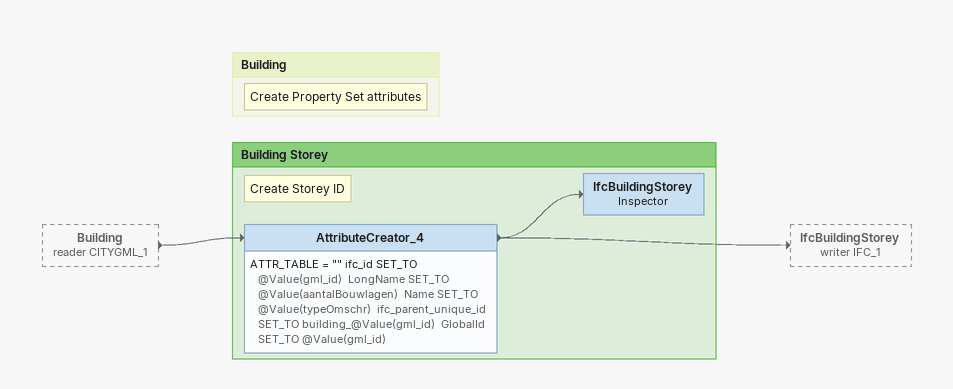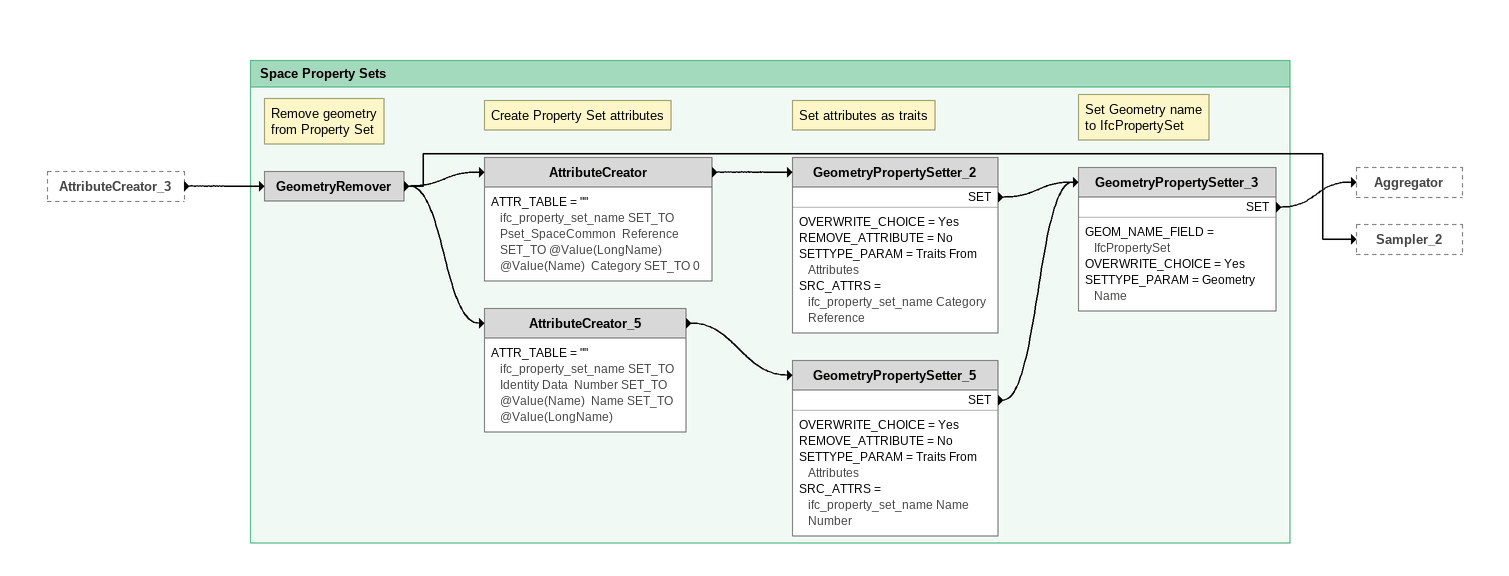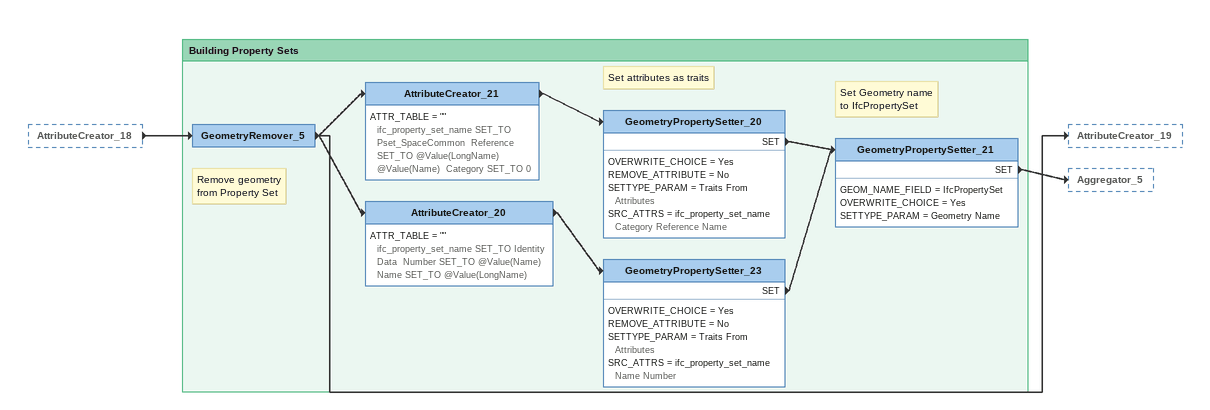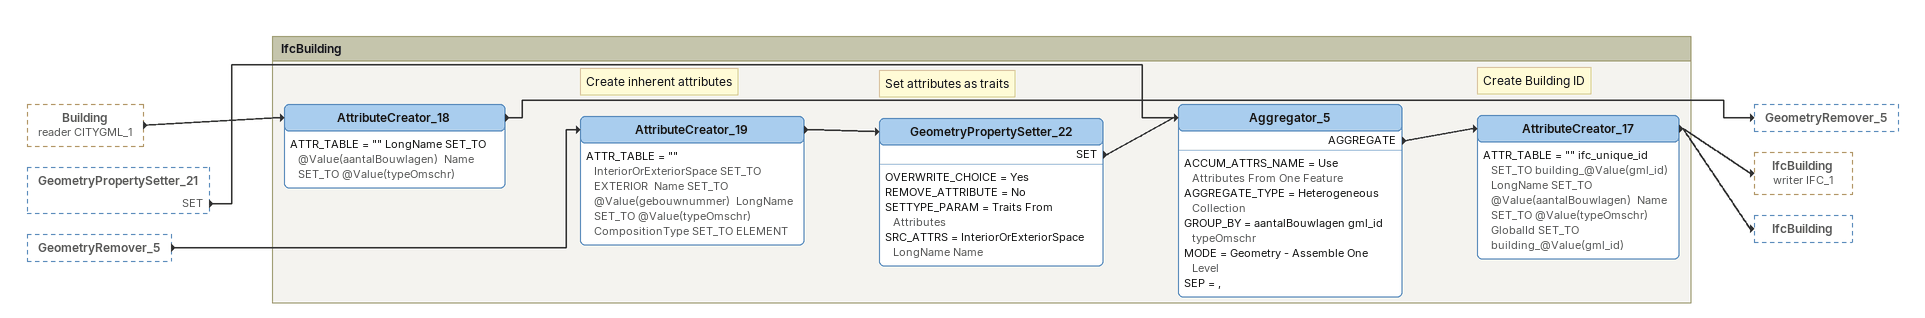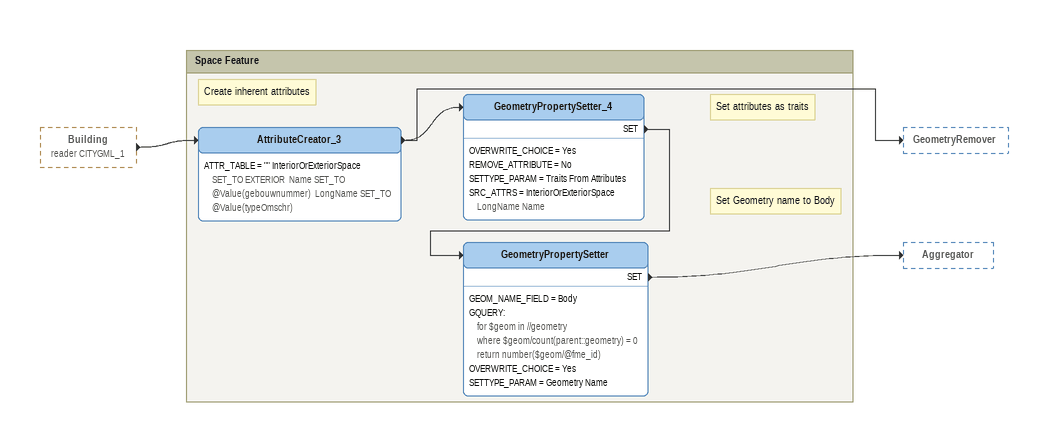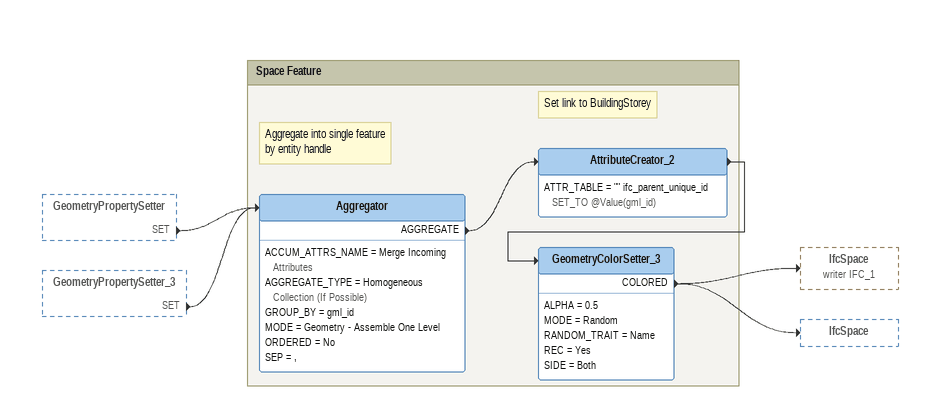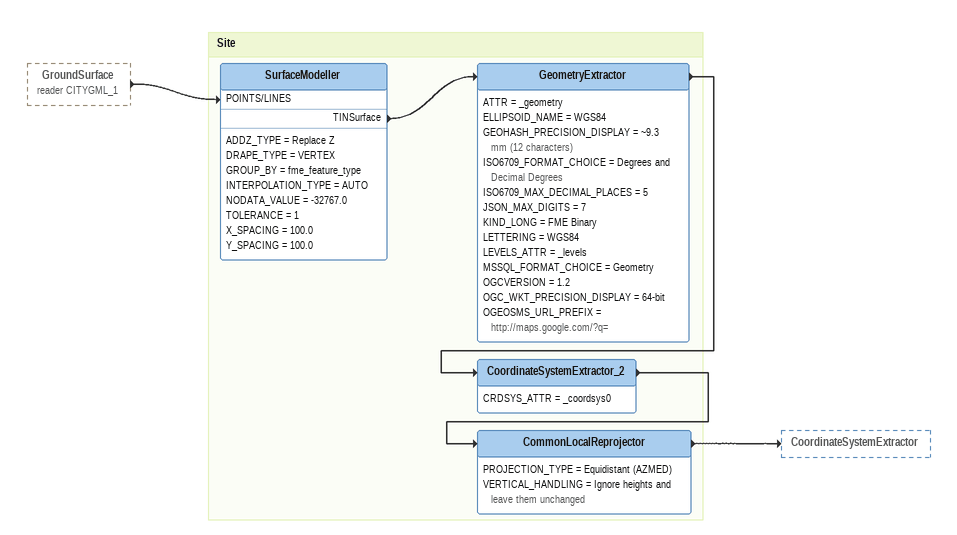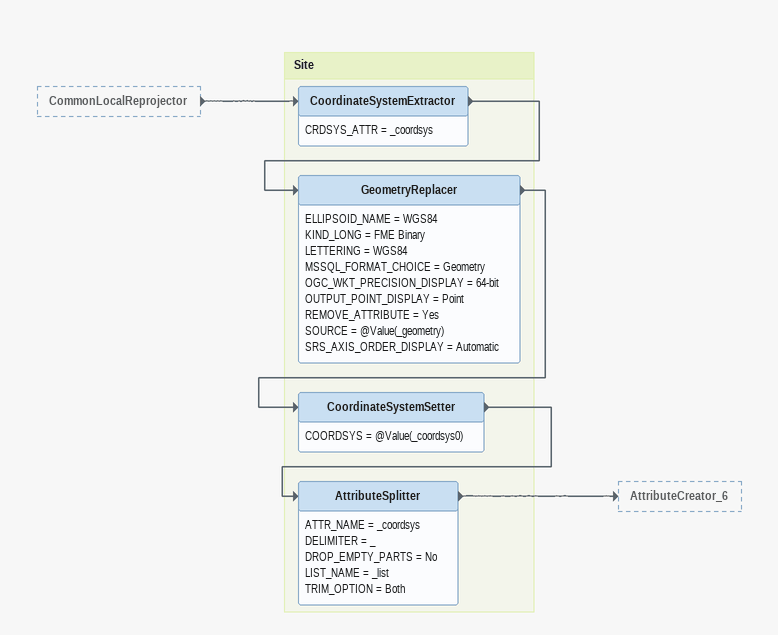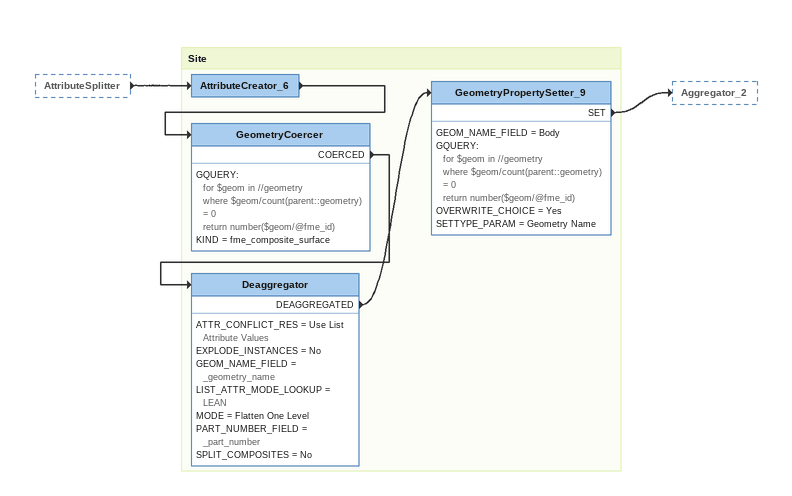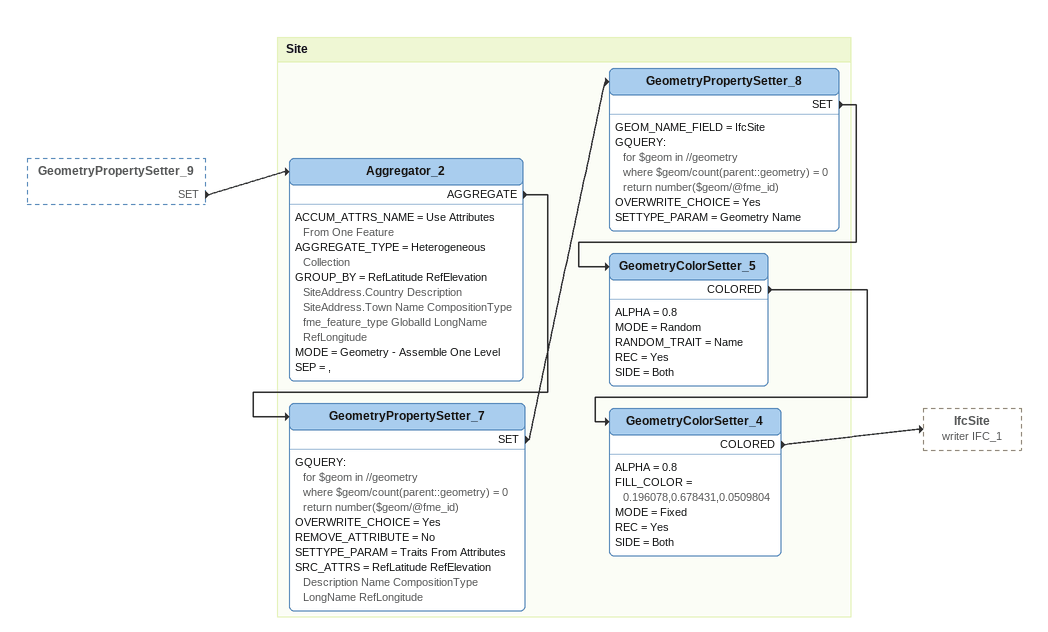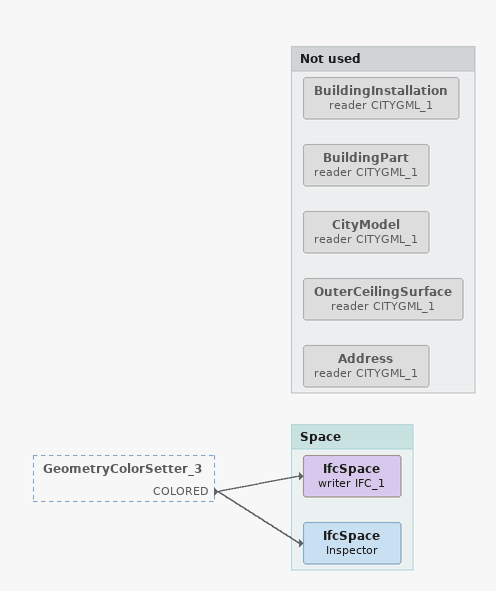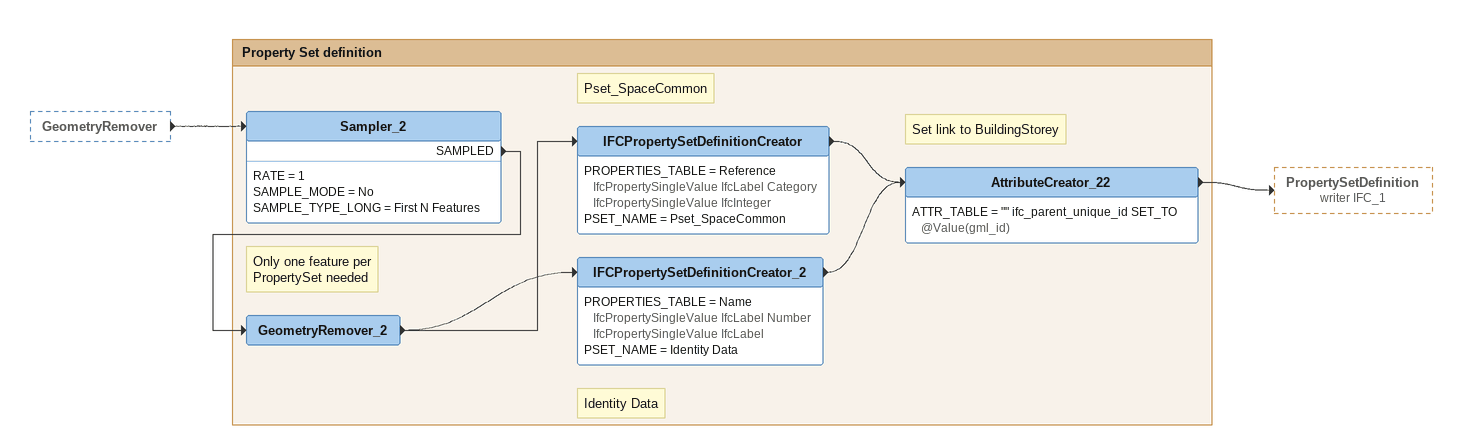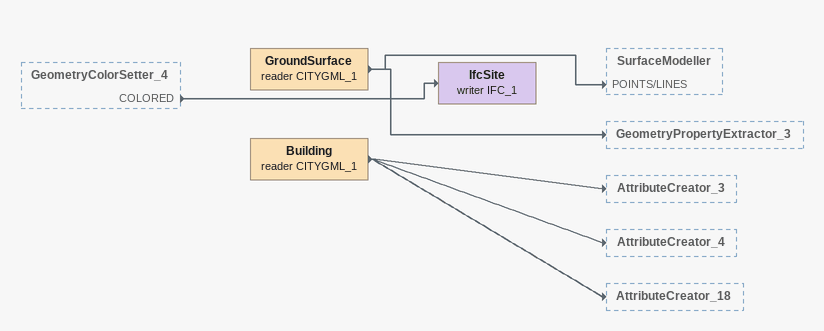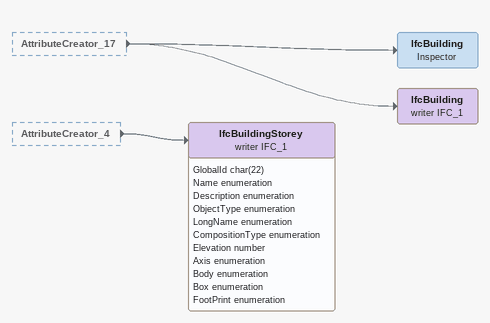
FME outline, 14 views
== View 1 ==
Building (reader CITYGML_1) [outside]
    -> AttributeCreator_4

Bookmark: Building Storey
Note: Create Storey ID
AttributeCreator_4
    ATTR_TABLE = "" ifc_id SET_TO @Value(gml_id)  LongName SET_TO @Value(aantalBouwlagen)  Name SET_TO @Value(typeOmschr)  ifc_parent_unique_id SET_TO building_@Value(gml_id)  GlobalId SET_TO @Value(gml_id)
    -> IfcBuildingStorey (writer IFC_1)
    -> IfcBuildingStorey
IfcBuildingStorey: Inspector

Bookmark: Building
Note: Create Property Set attributes

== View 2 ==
AttributeCreator_3 [outside]
    -> GeometryRemover

Bookmark: Space Property Sets
Note: Remove geometry / from Property Set
GeometryRemover
    -> AttributeCreator
    -> AttributeCreator_5
    -> Sampler_2
Note: Create Property Set attributes
AttributeCreator
    ATTR_TABLE = "" ifc_property_set_name SET_TO Pset_SpaceCommon  Reference SET_TO @Value(LongName) @Value(Name)  Category SET_TO 0
    -> GeometryPropertySetter_2
Note: Set attributes as traits
GeometryPropertySetter_2
    OVERWRITE_CHOICE = Yes
    REMOVE_ATTRIBUTE = No
    SETTYPE_PARAM = Traits From Attributes
    SRC_ATTRS = ifc_property_set_name Category Reference
    SET -> GeometryPropertySetter_3
AttributeCreator_5
    ATTR_TABLE = "" ifc_property_set_name SET_TO Identity Data  Number SET_TO @Value(Name)  Name SET_TO @Value(LongName)
    -> GeometryPropertySetter_5
GeometryPropertySetter_5
    OVERWRITE_CHOICE = Yes
    REMOVE_ATTRIBUTE = No
    SETTYPE_PARAM = Traits From Attributes
    SRC_ATTRS = ifc_property_set_name Name Number
    SET -> GeometryPropertySetter_3
Note: Set Geometry name / to IfcPropertySet
GeometryPropertySetter_3
    GEOM_NAME_FIELD = IfcPropertySet
    OVERWRITE_CHOICE = Yes
    SETTYPE_PARAM = Geometry Name
    SET -> Aggregator

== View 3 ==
AttributeCreator_18 [outside]
    -> GeometryRemover_5

Bookmark: Building Property Sets
Note: Remove geometry / from Property Set
GeometryRemover_5
    -> AttributeCreator_21
    -> AttributeCreator_20
    -> AttributeCreator_19
AttributeCreator_21
    ATTR_TABLE = "" ifc_property_set_name SET_TO Pset_SpaceCommon  Reference SET_TO @Value(LongName) @Value(Name)  Category SET_TO 0
    -> GeometryPropertySetter_20
Note: Set attributes as traits
GeometryPropertySetter_20
    OVERWRITE_CHOICE = Yes
    REMOVE_ATTRIBUTE = No
    SETTYPE_PARAM = Traits From Attributes
    SRC_ATTRS = ifc_property_set_name Category Reference Name
    SET -> GeometryPropertySetter_21
AttributeCreator_20
    ATTR_TABLE = "" ifc_property_set_name SET_TO Identity Data  Number SET_TO @Value(Name)  Name SET_TO @Value(LongName)
    -> GeometryPropertySetter_23
GeometryPropertySetter_23
    OVERWRITE_CHOICE = Yes
    REMOVE_ATTRIBUTE = No
    SETTYPE_PARAM = Traits From Attributes
    SRC_ATTRS = ifc_property_set_name Name Number
    SET -> GeometryPropertySetter_21
Note: Set Geometry name / to IfcPropertySet
GeometryPropertySetter_21
    GEOM_NAME_FIELD = IfcPropertySet
    OVERWRITE_CHOICE = Yes
    SETTYPE_PARAM = Geometry Name
    SET -> Aggregator_5

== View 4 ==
Building (reader CITYGML_1) [outside]
    -> AttributeCreator_18
GeometryPropertySetter_21 [outside]
    SET -> Aggregator_5
GeometryRemover_5 [outside]
    -> AttributeCreator_19

Bookmark: IfcBuilding
AttributeCreator_18
    ATTR_TABLE = "" LongName SET_TO @Value(aantalBouwlagen)  Name SET_TO @Value(typeOmschr)
    -> GeometryRemover_5
Note: Create inherent attributes
AttributeCreator_19
    ATTR_TABLE = "" InteriorOrExteriorSpace SET_TO EXTERIOR  Name SET_TO @Value(gebouwnummer)  LongName SET_TO @Value(typeOmschr)  CompositionType SET_TO ELEMENT
    -> GeometryPropertySetter_22
Note: Set attributes as traits
GeometryPropertySetter_22
    OVERWRITE_CHOICE = Yes
    REMOVE_ATTRIBUTE = No
    SETTYPE_PARAM = Traits From Attributes
    SRC_ATTRS = InteriorOrExteriorSpace LongName Name
    SET -> Aggregator_5
Aggregator_5
    ACCUM_ATTRS_NAME = Use Attributes From One Feature
    AGGREGATE_TYPE = Heterogeneous Collection
    GROUP_BY = aantalBouwlagen gml_id typeOmschr
    MODE = Geometry - Assemble One Level
    SEP = ,
    AGGREGATE -> AttributeCreator_17
Note: Create Building ID
AttributeCreator_17
    ATTR_TABLE = "" ifc_unique_id SET_TO building_@Value(gml_id)  LongName SET_TO @Value(aantalBouwlagen)  Name SET_TO @Value(typeOmschr)  GlobalId SET_TO building_@Value(gml_id)
    -> IfcBuilding (writer IFC_1)
    -> IfcBuilding

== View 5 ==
Building (reader CITYGML_1) [outside]
    -> AttributeCreator_3

Bookmark: Space Feature
Note: Create inherent attributes
AttributeCreator_3
    ATTR_TABLE = "" InteriorOrExteriorSpace SET_TO EXTERIOR  Name SET_TO @Value(gebouwnummer)  LongName SET_TO @Value(typeOmschr)
    -> GeometryPropertySetter_4
    -> GeometryRemover
Note: Set attributes as traits
GeometryPropertySetter_4
    OVERWRITE_CHOICE = Yes
    REMOVE_ATTRIBUTE = No
    SETTYPE_PARAM = Traits From Attributes
    SRC_ATTRS = InteriorOrExteriorSpace LongName Name
    SET -> GeometryPropertySetter
Note: Set Geometry name to Body
GeometryPropertySetter
    GEOM_NAME_FIELD = Body
    GQUERY:
      for $geom in //geometry
      where $geom/count(parent::geometry) = 0
      return number($geom/@fme_id)
    OVERWRITE_CHOICE = Yes
    SETTYPE_PARAM = Geometry Name
    SET -> Aggregator

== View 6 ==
GeometryPropertySetter [outside]
    SET -> Aggregator
GeometryPropertySetter_3 [outside]
    SET -> Aggregator

Bookmark: Space Feature
Note: Aggregate into single feature / by entity handle
Aggregator
    ACCUM_ATTRS_NAME = Merge Incoming Attributes
    AGGREGATE_TYPE = Homogeneous Collection (If Possible)
    GROUP_BY = gml_id
    MODE = Geometry - Assemble One Level
    ORDERED = No
    SEP = ,
    AGGREGATE -> AttributeCreator_2
Note: Set link to BuildingStorey
AttributeCreator_2
    ATTR_TABLE = "" ifc_parent_unique_id SET_TO @Value(gml_id)
    -> GeometryColorSetter_3
GeometryColorSetter_3
    ALPHA = 0.5
    MODE = Random
    RANDOM_TRAIT = Name
    REC = Yes
    SIDE = Both
    COLORED -> IfcSpace (writer IFC_1)
    COLORED -> IfcSpace

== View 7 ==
GroundSurface (reader CITYGML_1) [outside]
    -> SurfaceModeller [POINTS/LINES]

Bookmark: Site
SurfaceModeller
    ADDZ_TYPE = Replace Z
    DRAPE_TYPE = VERTEX
    GROUP_BY = fme_feature_type
    INTERPOLATION_TYPE = AUTO
    NODATA_VALUE = -32767.0
    TOLERANCE = 1
    X_SPACING = 100.0
    Y_SPACING = 100.0
    TINSurface -> GeometryExtractor
GeometryExtractor
    ATTR = _geometry
    ELLIPSOID_NAME = WGS84
    GEOHASH_PRECISION_DISPLAY = ~9.3 mm (12 characters)
    ISO6709_FORMAT_CHOICE = Degrees and Decimal Degrees
    ISO6709_MAX_DECIMAL_PLACES = 5
    JSON_MAX_DIGITS = 7
    KIND_LONG = FME Binary
    LETTERING = WGS84
    LEVELS_ATTR = _levels
    MSSQL_FORMAT_CHOICE = Geometry
    OGCVERSION = 1.2
    OGC_WKT_PRECISION_DISPLAY = 64-bit
    OGEOSMS_URL_PREFIX = http://maps.google.com/?q=
    -> CoordinateSystemExtractor_2
CoordinateSystemExtractor_2
    CRDSYS_ATTR = _coordsys0
    -> CommonLocalReprojector
CommonLocalReprojector
    PROJECTION_TYPE = Equidistant (AZMED)
    VERTICAL_HANDLING = Ignore heights and leave them unchanged
    -> CoordinateSystemExtractor

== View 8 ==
CommonLocalReprojector [outside]
    -> CoordinateSystemExtractor

Bookmark: Site
CoordinateSystemExtractor
    CRDSYS_ATTR = _coordsys
    -> GeometryReplacer
GeometryReplacer
    ELLIPSOID_NAME = WGS84
    KIND_LONG = FME Binary
    LETTERING = WGS84
    MSSQL_FORMAT_CHOICE = Geometry
    OGC_WKT_PRECISION_DISPLAY = 64-bit
    OUTPUT_POINT_DISPLAY = Point
    REMOVE_ATTRIBUTE = Yes
    SOURCE = @Value(_geometry)
    SRS_AXIS_ORDER_DISPLAY = Automatic
    -> CoordinateSystemSetter
CoordinateSystemSetter
    COORDSYS = @Value(_coordsys0)
    -> AttributeSplitter
AttributeSplitter
    ATTR_NAME = _coordsys
    DELIMITER = _
    DROP_EMPTY_PARTS = No
    LIST_NAME = _list
    TRIM_OPTION = Both
    -> AttributeCreator_6

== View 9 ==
AttributeSplitter [outside]
    -> AttributeCreator_6

Bookmark: Site
AttributeCreator_6
    -> GeometryCoercer
GeometryCoercer
    GQUERY:
      for $geom in //geometry
      where $geom/count(parent::geometry) = 0
      return number($geom/@fme_id)
    KIND = fme_composite_surface
    COERCED -> Deaggregator
Deaggregator
    ATTR_CONFLICT_RES = Use List Attribute Values
    EXPLODE_INSTANCES = No
    GEOM_NAME_FIELD = _geometry_name
    LIST_ATTR_MODE_LOOKUP = LEAN
    MODE = Flatten One Level
    PART_NUMBER_FIELD = _part_number
    SPLIT_COMPOSITES = No
    DEAGGREGATED -> GeometryPropertySetter_9
GeometryPropertySetter_9
    GEOM_NAME_FIELD = Body
    GQUERY:
      for $geom in //geometry
      where $geom/count(parent::geometry) = 0
      return number($geom/@fme_id)
    OVERWRITE_CHOICE = Yes
    SETTYPE_PARAM = Geometry Name
    SET -> Aggregator_2

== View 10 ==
GeometryPropertySetter_9 [outside]
    SET -> Aggregator_2

Bookmark: Site
Aggregator_2
    ACCUM_ATTRS_NAME = Use Attributes From One Feature
    AGGREGATE_TYPE = Heterogeneous Collection
    GROUP_BY = RefLatitude RefElevation SiteAddress.Country Description SiteAddress.Town Name CompositionType fme_feature_type GlobalId LongName RefLongitude
    MODE = Geometry - Assemble One Level
    SEP = ,
    AGGREGATE -> GeometryPropertySetter_7
GeometryPropertySetter_7
    GQUERY:
      for $geom in //geometry
      where $geom/count(parent::geometry) = 0
      return number($geom/@fme_id)
    OVERWRITE_CHOICE = Yes
    REMOVE_ATTRIBUTE = No
    SETTYPE_PARAM = Traits From Attributes
    SRC_ATTRS = RefLatitude RefElevation Description Name CompositionType LongName RefLongitude
    SET -> GeometryPropertySetter_8
GeometryPropertySetter_8
    GEOM_NAME_FIELD = IfcSite
    GQUERY:
      for $geom in //geometry
      where $geom/count(parent::geometry) = 0
      return number($geom/@fme_id)
    OVERWRITE_CHOICE = Yes
    SETTYPE_PARAM = Geometry Name
    SET -> GeometryColorSetter_5
GeometryColorSetter_5
    ALPHA = 0.8
    MODE = Random
    RANDOM_TRAIT = Name
    REC = Yes
    SIDE = Both
    COLORED -> GeometryColorSetter_4
GeometryColorSetter_4
    ALPHA = 0.8
    FILL_COLOR = 0.196078,0.678431,0.0509804
    MODE = Fixed
    REC = Yes
    SIDE = Both
    COLORED -> IfcSite (writer IFC_1)

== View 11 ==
GeometryColorSetter_3 [outside]
    COLORED -> IfcSpace (writer IFC_1)
    COLORED -> IfcSpace

Bookmark: Space
IfcSpace (writer IFC_1)
IfcSpace: Inspector

Bookmark: Not used
OuterCeilingSurface (reader CITYGML_1) [off]
BuildingInstallation (reader CITYGML_1) [off]
BuildingPart (reader CITYGML_1) [off]
CityModel (reader CITYGML_1) [off]
Address (reader CITYGML_1) [off]

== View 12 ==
GeometryRemover [outside]
    -> Sampler_2

Bookmark: Property Set definition
Note: Only one feature per / PropertySet needed
Sampler_2
    RATE = 1
    SAMPLE_MODE = No
    SAMPLE_TYPE_LONG = First N Features
    SAMPLED -> GeometryRemover_2
GeometryRemover_2
    -> IFCPropertySetDefinitionCreator_2
    -> IFCPropertySetDefinitionCreator
Note: Pset_SpaceCommon
IFCPropertySetDefinitionCreator
    PROPERTIES_TABLE = Reference IfcPropertySingleValue IfcLabel Category IfcPropertySingleValue IfcInteger
    PSET_NAME = Pset_SpaceCommon
    -> AttributeCreator_22
Note: Identity Data
IFCPropertySetDefinitionCreator_2
    PROPERTIES_TABLE = Name IfcPropertySingleValue IfcLabel Number IfcPropertySingleValue IfcLabel
    PSET_NAME = Identity Data
    -> AttributeCreator_22
Note: Set link to BuildingStorey
AttributeCreator_22
    ATTR_TABLE = "" ifc_parent_unique_id SET_TO @Value(gml_id)
    -> PropertySetDefinition (writer IFC_1)

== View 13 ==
GeometryColorSetter_4 [outside]
    COLORED -> IfcSite (writer IFC_1)
GroundSurface (reader CITYGML_1)
    -> SurfaceModeller [POINTS/LINES]
    -> GeometryPropertyExtractor_3
IfcSite (writer IFC_1)
Building (reader CITYGML_1)
    -> AttributeCreator_3
    -> AttributeCreator_4
    -> AttributeCreator_18

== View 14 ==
AttributeCreator_17 [outside]
    -> IfcBuilding (writer IFC_1)
    -> IfcBuilding
AttributeCreator_4 [outside]
    -> IfcBuildingStorey (writer IFC_1)
IfcBuilding: Inspector
IfcBuilding (writer IFC_1)
IfcBuildingStorey (writer IFC_1)
    attributes: GlobalId char(22), Name enumeration, Description enumeration, ObjectType enumeration, LongName enumeration, CompositionType enumeration, Elevation number, Axis enumeration, Body enumeration, Box enumeration, FootPrint enumeration
